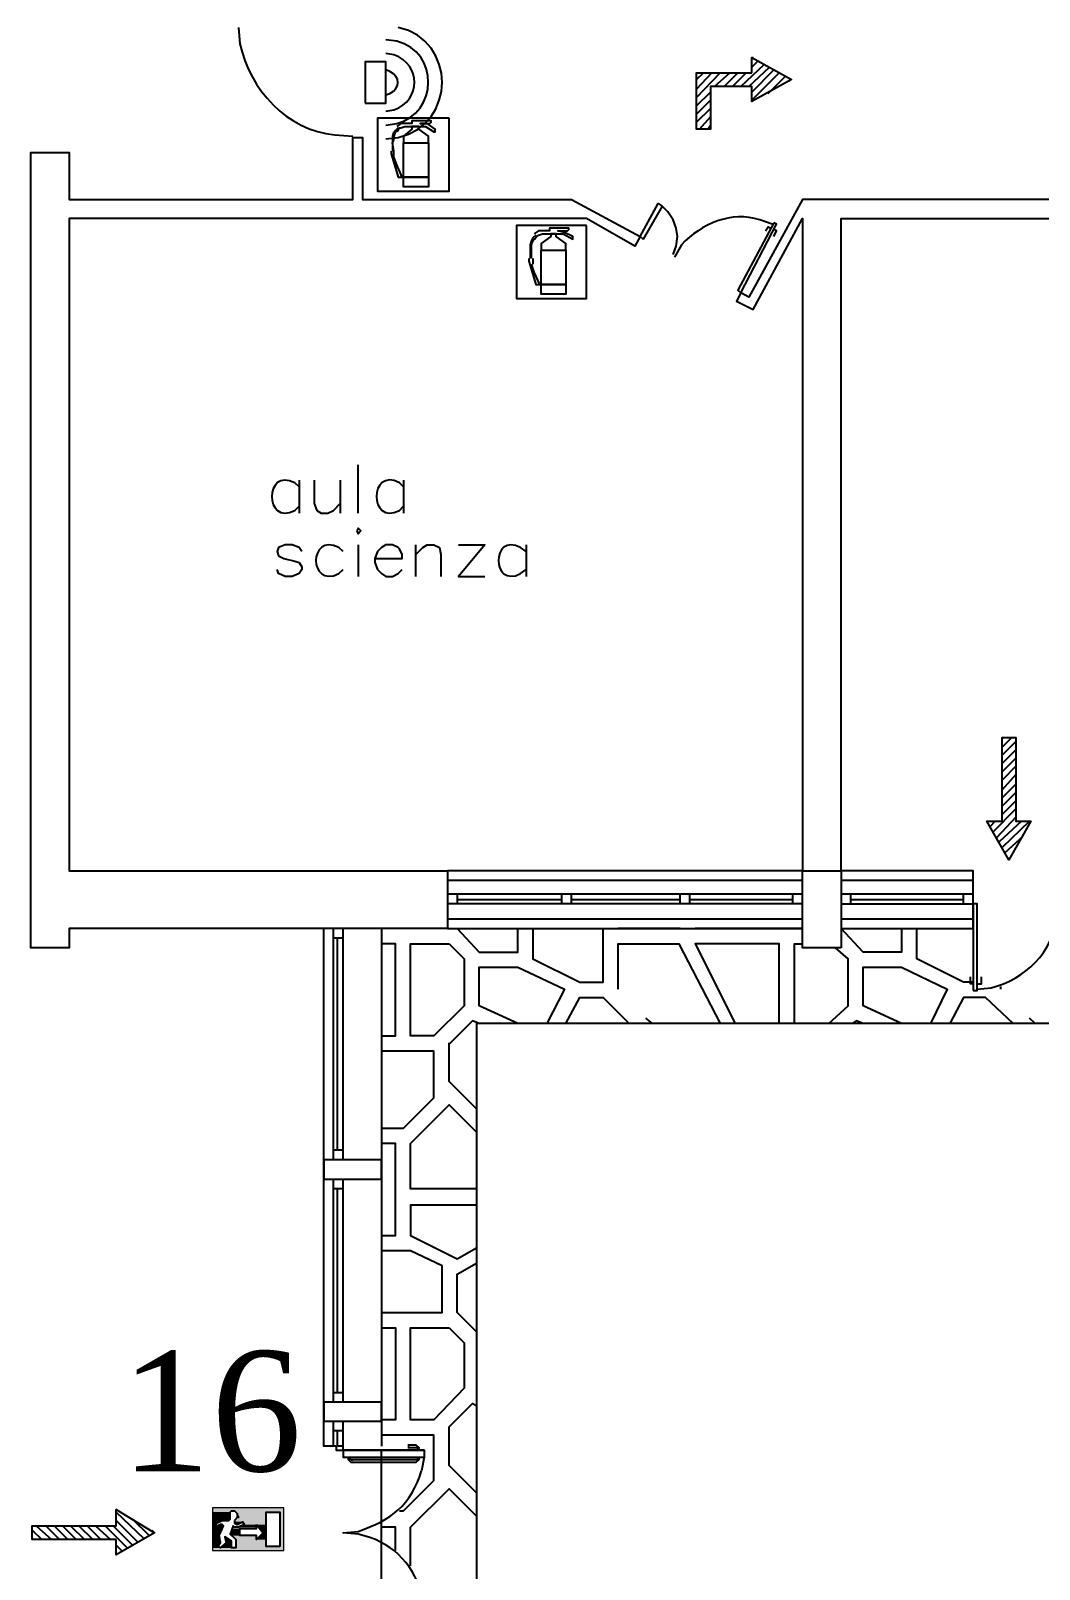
# Model space of a CAD drawing. Header units: millimetres. Extents: x 2592 to 5194, y 1172 to 2359.
# Drawn here: x 2598.574 to 2599.185, y 1177.1 to 1178.032 of the extents above; entities that cross this region are included whole.
import ezdxf

# ---------------------------------------------------------------- set-up
doc = ezdxf.new("R2010")
doc.units = ezdxf.units.MM
for name, color, linetype in [('PDF _Geometria', 7, 'Continuous'), ('PDF _Riempimenti solidi', 3, 'Continuous'), ('PDF _Testo', 7, 'Continuous')]:
    doc.layers.add(name, color=color, linetype=linetype)
doc.styles.add('PDF Times New Roman', font='times.ttf')

msp = doc.modelspace()

# ---------------------------------------------------------------- linework, layer by layer
at = {"layer": 'PDF _Geometria', "color": 8, "lineweight": 25, "true_color": 0x808080}
for points in [[(2598.97275, 1181.22904), (2598.65608, 1181.22904), (2598.65608, 1181.22821), (2598.65608, 1180.34488), (2600.98108, 1180.34488), (2600.98108, 1179.19488), (2598.84442, 1179.19488), (2598.84442, 1178.57988), (2600.98108, 1178.57988), (2600.98108, 1177.43071), (2598.84442, 1177.43071), (2598.84442, 1176.81488), (2598.93775, 1176.81488)], [(2598.83275, 1177.48821), (2598.84608, 1177.47404), (2598.86942, 1177.47404), (2598.86942, 1177.48821)], [(2598.87858, 1177.48821), (2598.87858, 1177.46988), (2598.90692, 1177.45571), (2598.92108, 1177.45571), (2598.92108, 1177.48821)], [(2599.10192, 1177.48821), (2599.10192, 1177.47404), (2599.07858, 1177.47404), (2599.06525, 1177.48821)], [(2599.14525, 1177.45571), (2599.13942, 1177.45571), (2599.11108, 1177.46988), (2599.11108, 1177.48821)], [(2598.78692, 1177.42321), (2598.79525, 1177.42321), (2598.79525, 1177.47904), (2598.78692, 1177.47904)], [(2598.93025, 1177.45154), (2598.93025, 1177.47904), (2598.96692, 1177.47904), (2598.99192, 1177.43071)], [(2599.02775, 1177.43071), (2599.02775, 1177.47904), (2598.97692, 1177.47904), (2599.00108, 1177.43071)], [(2599.03692, 1177.43071), (2599.03692, 1177.47904), (2599.04192, 1177.47904)], [(2599.05775, 1177.43071), (2599.06942, 1177.44154), (2599.06942, 1177.46988), (2599.06192, 1177.47654)], [(2598.86942, 1177.43071), (2598.84608, 1177.44154), (2598.84608, 1177.46488), (2598.86942, 1177.46488), (2598.89775, 1177.45154), (2598.88692, 1177.43071)], [(2599.10192, 1177.43071), (2599.07858, 1177.44154), (2599.07858, 1177.46488), (2599.10192, 1177.46488), (2599.12942, 1177.45154), (2599.11942, 1177.43071)], [(2598.89858, 1177.43071), (2598.90692, 1177.44654), (2598.92108, 1177.44654), (2598.93692, 1177.43071)], [(2599.16942, 1177.43071), (2599.15275, 1177.44654), (2599.13942, 1177.44654), (2599.13108, 1177.43071)], [(2598.84608, 1177.43071), (2598.84192, 1177.43238), (2598.82775, 1177.41821)], [(2598.95108, 1177.43071), (2598.94692, 1177.43404)], [(2599.07858, 1177.43071), (2599.07442, 1177.43238), (2599.07192, 1177.43071)], [(2599.18275, 1177.43071), (2599.17942, 1177.43404)], [(2598.78692, 1177.36738), (2598.80025, 1177.36738), (2598.81858, 1177.38571), (2598.81858, 1177.41404), (2598.78692, 1177.41404)], [(2598.84442, 1177.37904), (2598.82775, 1177.39571), (2598.82775, 1177.41904)], [(2598.84442, 1177.33071), (2598.80442, 1177.33071), (2598.80442, 1177.35821), (2598.82775, 1177.38154), (2598.84442, 1177.36488)], [(2598.78692, 1177.30238), (2598.79525, 1177.30238), (2598.79525, 1177.35821), (2598.78692, 1177.35821)], [(2598.84442, 1177.32071), (2598.80442, 1177.32071), (2598.80442, 1177.30238), (2598.83275, 1177.28821), (2598.84442, 1177.29488)], [(2598.78692, 1177.25571), (2598.82358, 1177.25571), (2598.82358, 1177.28404), (2598.80442, 1177.29321), (2598.78692, 1177.29321)], [(2598.84442, 1177.24404), (2598.83275, 1177.25571), (2598.83275, 1177.27904), (2598.84442, 1177.28571)], [(2598.78692, 1177.24654), (2598.79525, 1177.24654), (2598.79525, 1177.19071), (2598.78692, 1177.19071)], [(2598.84442, 1177.14654), (2598.82775, 1177.16321), (2598.82775, 1177.18654), (2598.84192, 1177.20071), (2598.84442, 1177.19904)], [(2598.79775, 1177.13571), (2598.80025, 1177.13571), (2598.81858, 1177.15404), (2598.81858, 1177.18154), (2598.78692, 1177.18154)], [(2598.80442, 1177.10238), (2598.80442, 1177.12571), (2598.82775, 1177.14904), (2598.84442, 1177.13238)], [(2598.79525, 1177.11154), (2598.79525, 1177.12571), (2598.78692, 1177.12571)]]:
    msp.add_lwpolyline(points, dxfattribs=at)
at = {"layer": 'PDF _Geometria', "color": 4, "lineweight": 25}
for points in [[(2598.70025, 1178.03404), (2598.70108, 1178.02404)], [(2598.75858, 1177.96904), (2598.76942, 1177.96821)], [(2598.96358, 1177.89654), (2598.96525, 1177.90154), (2598.96608, 1177.90738), (2598.96525, 1177.91238), (2598.96358, 1177.91738), (2598.96025, 1177.92238), (2598.95692, 1177.92571)], [(2599.02358, 1177.91488), (2599.01608, 1177.91738)], [(2599.01942, 1177.91071), (2599.02108, 1177.91321), (2599.02275, 1177.91238)], [(2599.02442, 1177.90738), (2599.02608, 1177.91071), (2599.02442, 1177.91154)], [(2598.96858, 1177.90238), (2598.96442, 1177.89488)], [(2599.04192, 1177.50904), (2598.82692, 1177.50904)], [(2598.83275, 1177.50904), (2598.83275, 1177.50321)], [(2598.89608, 1177.50571), (2598.83275, 1177.50571)], [(2598.89608, 1177.50321), (2598.89608, 1177.50904)], [(2598.90192, 1177.50321), (2598.90192, 1177.50904)], [(2598.96775, 1177.50571), (2598.90192, 1177.50571)], [(2598.96775, 1177.50321), (2598.96775, 1177.50904)], [(2598.97358, 1177.50321), (2598.97358, 1177.50904)], [(2599.03608, 1177.50571), (2598.97358, 1177.50571)], [(2599.03608, 1177.50321), (2599.03608, 1177.50904)], [(2599.06525, 1177.50321), (2599.14525, 1177.50321), (2599.14525, 1177.50904), (2599.06525, 1177.50904)], [(2599.07108, 1177.50321), (2599.07108, 1177.50904)], [(2599.13942, 1177.50571), (2599.07108, 1177.50571)], [(2599.13942, 1177.50321), (2599.13942, 1177.50904)], [(2599.04192, 1177.50321), (2598.82692, 1177.50321)], [(2598.75775, 1177.34821), (2598.75775, 1177.48821)], [(2598.76358, 1177.34821), (2598.76358, 1177.48821)], [(2598.76358, 1177.48238), (2598.75775, 1177.48238)], [(2598.76025, 1177.35404), (2598.76025, 1177.48238)], [(2599.14525, 1177.45488), (2599.14358, 1177.45488), (2599.14358, 1177.45904)], [(2599.14775, 1177.45488), (2599.15025, 1177.45488), (2599.15025, 1177.45904)], [(2599.14775, 1177.45154), (2599.15608, 1177.45238)], [(2598.76358, 1177.35404), (2598.75775, 1177.35404)], [(2598.75775, 1177.20154), (2598.75775, 1177.33654)], [(2598.76358, 1177.33071), (2598.75775, 1177.33071)], [(2598.76025, 1177.20738), (2598.76025, 1177.33071)], [(2598.76358, 1177.20154), (2598.76358, 1177.33654)], [(2598.75775, 1177.20738), (2598.76358, 1177.20738)], [(2598.75775, 1177.17488), (2598.75775, 1177.18988)], [(2598.76358, 1177.17238), (2598.81275, 1177.17238), (2598.76358, 1177.17238), (2598.76358, 1177.17488), (2598.76358, 1177.18988)], [(2598.76358, 1177.18404), (2598.75775, 1177.18404)], [(2598.76025, 1177.17488), (2598.76025, 1177.18404)], [(2598.75942, 1177.17488), (2598.75942, 1177.17238), (2598.76358, 1177.17238), (2598.76358, 1177.16821), (2598.81275, 1177.16821), (2598.81108, 1177.15988)], [(2598.80275, 1177.17571), (2598.80775, 1177.17571), (2598.80942, 1177.17404), (2598.80942, 1177.17238)], [(2598.80275, 1177.17488), (2598.80358, 1177.17488)], [(2598.80275, 1177.17404), (2598.80775, 1177.17404), (2598.80858, 1177.17404), (2598.80858, 1177.17238)], [(2598.81275, 1177.17238), (2598.81275, 1177.16821)], [(2598.80942, 1177.16821), (2598.80942, 1177.16654), (2598.80775, 1177.16488), (2598.80275, 1177.16488), (2598.77358, 1177.16488), (2598.76858, 1177.16488), (2598.76692, 1177.16654), (2598.76692, 1177.16821)], [(2598.76775, 1177.16821), (2598.76775, 1177.16654)], [(2598.80858, 1177.16821), (2598.80858, 1177.16654), (2598.80775, 1177.16654), (2598.80275, 1177.16654), (2598.77358, 1177.16654), (2598.76858, 1177.16654), (2598.76942, 1177.16654)], [(2598.77275, 1177.12154), (2598.76358, 1177.12238), (2598.77275, 1177.12321)]]:
    msp.add_lwpolyline(points, dxfattribs=at)
at = {"layer": 'PDF _Geometria', "color": 6, "lineweight": 25}
for points in [[(2598.79608, 1178.02571), (2598.78942, 1178.02654)], [(2598.79442, 1178.01738), (2598.78942, 1178.01821)], [(2598.79192, 1178.00738), (2598.78942, 1178.00821)], [(2598.78942, 1177.99321), (2598.79192, 1177.99404)], [(2598.78942, 1177.98321), (2598.79442, 1177.98404)], [(2598.78942, 1177.97488), (2598.79608, 1177.97571)], [(2598.78942, 1177.96654), (2598.79692, 1177.96738)]]:
    msp.add_lwpolyline(points, dxfattribs=at)
msp.add_lwpolyline([(2598.77692, 1177.98821), (2598.78942, 1177.98821), (2598.78942, 1178.01321), (2598.77692, 1178.01321)], close=True, dxfattribs=at)
at = {"layer": 'PDF _Geometria', "color": 3, "lineweight": 25}
for points in [[(2599.01108, 1178.00654), (2599.01108, 1178.01571), (2599.03525, 1178.00238), (2599.01108, 1177.98904), (2599.01108, 1177.99821), (2598.98608, 1177.99821), (2598.98608, 1177.97238), (2598.97775, 1177.97238), (2598.97775, 1178.00654)], [(2599.16275, 1177.55321), (2599.16275, 1177.60404), (2599.17108, 1177.60404), (2599.17108, 1177.55321), (2599.18025, 1177.55321), (2599.16692, 1177.52988), (2599.15358, 1177.55321)], [(2598.62608, 1177.11821), (2598.57525, 1177.11821), (2598.57525, 1177.12654), (2598.62608, 1177.12654), (2598.62608, 1177.13654), (2598.64942, 1177.12238), (2598.62608, 1177.10904)], [(2598.69775, 1177.12988), (2598.69775, 1177.12821), (2598.69942, 1177.12738), (2598.70275, 1177.12904), (2598.70358, 1177.12738), (2598.70025, 1177.12571), (2598.69692, 1177.12571), (2598.69692, 1177.12654), (2598.69525, 1177.12154), (2598.69775, 1177.11904), (2598.69858, 1177.11821), (2598.69858, 1177.11321), (2598.69608, 1177.11321), (2598.69608, 1177.11738), (2598.69192, 1177.11988), (2598.69275, 1177.11654), (2598.68942, 1177.11321), (2598.68775, 1177.11404), (2598.68942, 1177.11654), (2598.68858, 1177.12071), (2598.69108, 1177.12654), (2598.69025, 1177.12738), (2598.68942, 1177.12738), (2598.68775, 1177.12654), (2598.68692, 1177.12321), (2598.68608, 1177.12321), (2598.68692, 1177.12821), (2598.69025, 1177.12988), (2598.69442, 1177.12988), (2598.69525, 1177.13071), (2598.69525, 1177.13488), (2598.69608, 1177.13571), (2598.69775, 1177.13571), (2598.69858, 1177.13488), (2598.69942, 1177.13404), (2598.69942, 1177.13321), (2598.70025, 1177.13154), (2598.69942, 1177.13238), (2598.69942, 1177.13154)], [(2598.72525, 1177.11404), (2598.71692, 1177.11404), (2598.71692, 1177.13488), (2598.72525, 1177.13488)], [(2598.71108, 1177.12738), (2598.71525, 1177.12238), (2598.71108, 1177.11821), (2598.71108, 1177.12071), (2598.70108, 1177.12071), (2598.70108, 1177.12488), (2598.71108, 1177.12488)]]:
    msp.add_lwpolyline(points, close=True, dxfattribs=at)
for points in [[(2599.00442, 1177.99821), (2599.01858, 1178.01154)], [(2599.00942, 1177.99821), (2599.02192, 1178.00988)], [(2599.01108, 1178.01571), (2599.01192, 1178.01571)], [(2599.01108, 1178.00988), (2599.01525, 1178.01404)], [(2598.97775, 1178.00238), (2598.98192, 1178.00654)], [(2598.97775, 1177.99154), (2598.99192, 1178.00654)], [(2598.97775, 1177.99654), (2598.98692, 1178.00654)], [(2598.98858, 1177.99821), (2598.99775, 1178.00654)], [(2598.99442, 1177.99821), (2599.00275, 1178.00654)], [(2598.99942, 1177.99821), (2599.00775, 1178.00654)], [(2599.01108, 1177.99488), (2599.02442, 1178.00821)], [(2599.01108, 1177.98988), (2599.02775, 1178.00654)], [(2599.02108, 1177.99404), (2599.03108, 1178.00404)], [(2599.03358, 1178.00154), (2599.03442, 1178.00238)], [(2598.97775, 1177.98654), (2598.98608, 1177.99488)], [(2598.97775, 1177.98154), (2598.98608, 1177.98988)], [(2598.97775, 1177.97654), (2598.98608, 1177.98488)], [(2598.97942, 1177.97238), (2598.98608, 1177.97988)], [(2598.98442, 1177.97238), (2598.98608, 1177.97488)], [(2599.16358, 1177.60404), (2599.16275, 1177.60321)], [(2599.16858, 1177.60404), (2599.16275, 1177.59821)], [(2599.17108, 1177.60154), (2599.16275, 1177.59321)], [(2599.17108, 1177.59654), (2599.16275, 1177.58821)], [(2599.17108, 1177.59154), (2599.16275, 1177.58321)], [(2599.17108, 1177.58654), (2599.16275, 1177.57821)], [(2599.17108, 1177.58154), (2599.16275, 1177.57238)], [(2599.17108, 1177.57571), (2599.16275, 1177.56738)], [(2599.17108, 1177.57071), (2599.16275, 1177.56238)], [(2599.17108, 1177.56571), (2599.16275, 1177.55738)], [(2599.15358, 1177.55321), (2599.15442, 1177.55321)], [(2599.15858, 1177.55321), (2599.15525, 1177.54988)], [(2599.17108, 1177.56071), (2599.15692, 1177.54654)], [(2599.17108, 1177.55571), (2599.15942, 1177.54321)], [(2599.17442, 1177.55321), (2599.16108, 1177.54071)], [(2599.17942, 1177.55321), (2599.16275, 1177.53738)], [(2599.17525, 1177.54404), (2599.16442, 1177.53404)], [(2599.16775, 1177.53154), (2599.16692, 1177.53071)], [(2598.62608, 1177.13488), (2598.64275, 1177.11904)], [(2598.57525, 1177.12404), (2598.58108, 1177.11821)], [(2598.57775, 1177.12654), (2598.58692, 1177.11821)], [(2598.58358, 1177.12654), (2598.59192, 1177.11821)], [(2598.58858, 1177.12654), (2598.59692, 1177.11821)], [(2598.59358, 1177.12654), (2598.60192, 1177.11821)], [(2598.59858, 1177.12654), (2598.60692, 1177.11821)], [(2598.60358, 1177.12654), (2598.61192, 1177.11821)], [(2598.60858, 1177.12654), (2598.61692, 1177.11821)], [(2598.61358, 1177.12654), (2598.62275, 1177.11821)], [(2598.61942, 1177.12654), (2598.63275, 1177.11321)], [(2598.62442, 1177.12654), (2598.63608, 1177.11488)], [(2598.62608, 1177.12988), (2598.63942, 1177.11654)], [(2598.63608, 1177.13071), (2598.64608, 1177.12071)], [(2598.64775, 1177.12404), (2598.64942, 1177.12238)], [(2598.57525, 1177.11904), (2598.57608, 1177.11821)], [(2598.62608, 1177.11488), (2598.62942, 1177.11154)], [(2598.62608, 1177.10988), (2598.62608, 1177.10904)]]:
    msp.add_lwpolyline(points, dxfattribs=at)
at = {"layer": 'PDF _Geometria', "color": 1, "lineweight": 25, "true_color": 0xf00000}
for points in [[(2598.82775, 1177.97904), (2598.78442, 1177.97904), (2598.78442, 1177.93488), (2598.82775, 1177.93488)], [(2598.80525, 1177.97404), (2598.80525, 1177.97238), (2598.80025, 1177.96821), (2598.80025, 1177.96404), (2598.81525, 1177.96404), (2598.81525, 1177.96821), (2598.80942, 1177.97238), (2598.80942, 1177.97404)], [(2598.80025, 1177.96404), (2598.81525, 1177.96404), (2598.81525, 1177.94321), (2598.80025, 1177.94321)], [(2598.80025, 1177.94321), (2598.81525, 1177.94321), (2598.81525, 1177.93738), (2598.80025, 1177.93738)], [(2598.91108, 1177.91404), (2598.86858, 1177.91404), (2598.86858, 1177.86988), (2598.91108, 1177.86988)], [(2598.88942, 1177.90904), (2598.88942, 1177.90738), (2598.88358, 1177.90321), (2598.88358, 1177.89904), (2598.89858, 1177.89904), (2598.89858, 1177.90321), (2598.89275, 1177.90738), (2598.89275, 1177.90904)], [(2598.88358, 1177.89904), (2598.89858, 1177.89904), (2598.89858, 1177.87821), (2598.88358, 1177.87821)], [(2598.88358, 1177.87821), (2598.89858, 1177.87821), (2598.89858, 1177.87238), (2598.88358, 1177.87238)]]:
    msp.add_lwpolyline(points, close=True, dxfattribs=at)
for points in [[(2598.79275, 1177.95904), (2598.79275, 1177.95738), (2598.79358, 1177.95488), (2598.79692, 1177.94321), (2598.79942, 1177.94321), (2598.79608, 1177.95071), (2598.79442, 1177.95571), (2598.79442, 1177.95904), (2598.79358, 1177.96404), (2598.79442, 1177.96571), (2598.79442, 1177.96738), (2598.79525, 1177.97071), (2598.79692, 1177.97154), (2598.79775, 1177.97321), (2598.79858, 1177.97321), (2598.80108, 1177.97404), (2598.81358, 1177.97404), (2598.81858, 1177.97071), (2598.81942, 1177.97071), (2598.81942, 1177.97238), (2598.81442, 1177.97571), (2598.81025, 1177.97571), (2598.81608, 1177.97571), (2598.81692, 1177.97654), (2598.81692, 1177.97738), (2598.80525, 1177.97738), (2598.80525, 1177.97571), (2598.80025, 1177.97571), (2598.79858, 1177.97571), (2598.79608, 1177.97404)], [(2598.79692, 1177.97321), (2598.79525, 1177.97154), (2598.79442, 1177.96988)], [(2598.79442, 1177.97071), (2598.79358, 1177.96821), (2598.79358, 1177.96654), (2598.79358, 1177.95904)], [(2598.88025, 1177.90821), (2598.87858, 1177.90654), (2598.87775, 1177.90488), (2598.87692, 1177.90238), (2598.87692, 1177.90071)], [(2598.88192, 1177.90821), (2598.88442, 1177.90904), (2598.89692, 1177.90904), (2598.90275, 1177.90571), (2598.90275, 1177.90738), (2598.89775, 1177.90988), (2598.89358, 1177.91071), (2598.89942, 1177.91071), (2598.90025, 1177.91154), (2598.90025, 1177.91238), (2598.88858, 1177.91238), (2598.88858, 1177.91071), (2598.88358, 1177.91071), (2598.88192, 1177.91071), (2598.87942, 1177.90904)], [(2598.87692, 1177.90154), (2598.87692, 1177.89404)], [(2598.87775, 1177.89404), (2598.87775, 1177.89821)], [(2598.87608, 1177.89404), (2598.87608, 1177.89238), (2598.87692, 1177.88988), (2598.88025, 1177.87821), (2598.88275, 1177.87821), (2598.87942, 1177.88571), (2598.87775, 1177.89071)], [(2598.87858, 1177.89404), (2598.87858, 1177.89071)]]:
    msp.add_lwpolyline(points, dxfattribs=at)
at = {"layer": 'PDF _Geometria', "lineweight": 25}
for points in [[(2598.90192, 1177.92988), (2598.94358, 1177.90738), (2598.94025, 1177.90154), (2598.91108, 1177.91821), (2598.59775, 1177.91821), (2598.59775, 1177.52321), (2598.82692, 1177.52321), (2598.82692, 1177.48821), (2598.59775, 1177.48821), (2598.59775, 1177.47654), (2598.57442, 1177.47654), (2598.57442, 1177.51738), (2598.57442, 1177.95821), (2598.59775, 1177.95821), (2598.59775, 1177.92988), (2598.76942, 1177.92988), (2598.76942, 1177.96738), (2598.77525, 1177.96738), (2598.77525, 1177.92988)], [(2598.77192, 1177.72904), (2598.77275, 1177.72738), (2598.77442, 1177.72904), (2598.77275, 1177.73071)], [(2599.06525, 1177.47654), (2599.04192, 1177.47654), (2599.04192, 1177.52321), (2599.06525, 1177.52321)], [(2598.75192, 1177.33654), (2598.78692, 1177.33654), (2598.78692, 1177.34821), (2598.75192, 1177.34821)], [(2598.75192, 1177.18988), (2598.78692, 1177.18988), (2598.78692, 1177.20154), (2598.75192, 1177.20154)]]:
    msp.add_lwpolyline(points, close=True, dxfattribs=at)
for points in [[(2599.06525, 1177.48821), (2599.14525, 1177.48821), (2599.14525, 1177.52321), (2599.06525, 1177.52321), (2599.06525, 1177.91821), (2599.20525, 1177.91821), (2599.23442, 1177.90154), (2599.23692, 1177.90738), (2599.19608, 1177.92988), (2599.04192, 1177.92988), (2599.00942, 1177.87071), (2599.00442, 1177.87321), (2599.00192, 1177.86821), (2599.01192, 1177.86321), (2599.04192, 1177.91821), (2599.04192, 1177.52321), (2598.82692, 1177.52321)], [(2598.77275, 1177.73988), (2598.77275, 1177.76904)], [(2598.73692, 1177.75571), (2598.73442, 1177.75821)], [(2598.73692, 1177.75988), (2598.73692, 1177.73988)], [(2598.74608, 1177.75988), (2598.74608, 1177.74571), (2598.74775, 1177.74154), (2598.75025, 1177.73988), (2598.75442, 1177.73988), (2598.75775, 1177.74154), (2598.76192, 1177.74571)], [(2598.76192, 1177.75988), (2598.76192, 1177.73988)], [(2598.80025, 1177.75571), (2598.79775, 1177.75821)], [(2598.80025, 1177.75988), (2598.80025, 1177.73988)], [(2598.73442, 1177.74154), (2598.73692, 1177.74404)], [(2598.79775, 1177.74154), (2598.80025, 1177.74404)], [(2598.73858, 1177.71654), (2598.73692, 1177.71904), (2598.73275, 1177.72071), (2598.72858, 1177.72071), (2598.72442, 1177.71904), (2598.72358, 1177.71654), (2598.72442, 1177.71404), (2598.72775, 1177.71238), (2598.73442, 1177.71071), (2598.73692, 1177.70988), (2598.73858, 1177.70738), (2598.73858, 1177.70571), (2598.73692, 1177.70321), (2598.73275, 1177.70154), (2598.72858, 1177.70154), (2598.72442, 1177.70321), (2598.72358, 1177.70571)], [(2598.77275, 1177.72071), (2598.77275, 1177.70154)], [(2598.78275, 1177.71238), (2598.79942, 1177.71238), (2598.79942, 1177.71488), (2598.79775, 1177.71821), (2598.79692, 1177.71904), (2598.79358, 1177.72071), (2598.78942, 1177.72071), (2598.78692, 1177.71904), (2598.78442, 1177.71654), (2598.78275, 1177.71238), (2598.78275, 1177.70988), (2598.78442, 1177.70571), (2598.78692, 1177.70321), (2598.78942, 1177.70154), (2598.79358, 1177.70154), (2598.79692, 1177.70321), (2598.79942, 1177.70571)], [(2598.80775, 1177.70154), (2598.80775, 1177.72071)], [(2598.80775, 1177.71488), (2598.81192, 1177.71904), (2598.81442, 1177.72071), (2598.81858, 1177.72071), (2598.82192, 1177.71904), (2598.82275, 1177.71488), (2598.82275, 1177.70154)], [(2598.83358, 1177.72071), (2598.84942, 1177.72071), (2598.83358, 1177.70154), (2598.84942, 1177.70154)], [(2598.87442, 1177.72071), (2598.87442, 1177.70154)], [(2598.76358, 1177.71654), (2598.76108, 1177.71904)], [(2598.87442, 1177.71654), (2598.87108, 1177.71904)], [(2598.76108, 1177.70321), (2598.76358, 1177.70571)], [(2598.87108, 1177.70321), (2598.87442, 1177.70571)], [(2599.04192, 1177.51738), (2598.82692, 1177.51738)], [(2599.14525, 1177.51738), (2599.06525, 1177.51738)], [(2598.59775, 1177.48821), (2598.59858, 1177.48821)], [(2598.76358, 1177.17488), (2598.75192, 1177.17488), (2598.75192, 1177.48821)], [(2598.82442, 1177.48821), (2598.82358, 1177.48821), (2598.78692, 1177.48821), (2598.78692, 1177.17488)], [(2599.04192, 1177.49404), (2598.82692, 1177.49404)], [(2598.82692, 1177.48821), (2599.04192, 1177.48821), (2598.97692, 1177.48821), (2598.97775, 1177.48821)], [(2598.83275, 1177.48821), (2598.83358, 1177.48821)], [(2598.96775, 1177.48821), (2598.96692, 1177.48821), (2598.93025, 1177.48821), (2598.93108, 1177.48821)], [(2599.14525, 1177.49404), (2599.06525, 1177.49404)], [(2599.16192, 1177.45154), (2599.16192, 1177.45321)], [(2598.78692, 1177.07321), (2598.78692, 1177.17238)]]:
    msp.add_lwpolyline(points, dxfattribs=at)
at = {"layer": 'PDF _Geometria', "color": 4, "lineweight": 25}
for points in [[(2598.94358, 1177.90738), (2598.95442, 1177.92738), (2598.95692, 1177.92571), (2598.94525, 1177.90571)], [(2599.02442, 1177.91571), (2599.00275, 1177.87488), (2599.00442, 1177.87321), (2599.02608, 1177.91488)], [(2599.14525, 1177.45071), (2599.14775, 1177.45071), (2599.14775, 1177.50321), (2599.14525, 1177.50321)]]:
    msp.add_lwpolyline(points, close=True, dxfattribs=at)
at = {"layer": 'PDF _Geometria', "color": 8, "lineweight": 25, "true_color": 0x808080}
for points in [[(2598.82775, 1177.47904), (2598.83692, 1177.46988), (2598.83692, 1177.44154), (2598.81858, 1177.42321), (2598.80442, 1177.42321), (2598.80442, 1177.47904)], [(2598.82775, 1177.24654), (2598.83692, 1177.23738), (2598.83692, 1177.20988), (2598.81858, 1177.19071), (2598.80442, 1177.19071), (2598.80442, 1177.24654)]]:
    msp.add_lwpolyline(points, close=True, dxfattribs=at)
at = {"layer": 'PDF _Geometria', "color": 3, "lineweight": 0}
msp.add_lwpolyline([(2598.72775, 1177.13738), (2598.68442, 1177.13738), (2598.68442, 1177.11154), (2598.72775, 1177.11154)], close=True, dxfattribs=at)
at = {"layer": 'PDF _Geometria', "color": 6, "lineweight": 25}
for points in [[(2598.79692, 1177.96738), (2598.83242, 1177.97541), (2598.83242, 1178.02602), (2598.79692, 1178.03404)], [(2598.79608, 1177.97571), (2598.82089, 1177.98197), (2598.82225, 1178.019), (2598.79608, 1178.02571)], [(2598.79442, 1177.98404), (2598.811, 1177.98985), (2598.811, 1178.01157), (2598.79442, 1178.01738)], [(2598.79192, 1177.99404), (2598.79839, 1177.99745), (2598.79839, 1178.00397), (2598.79192, 1178.00738)]]:
    msp.add_open_spline(points, degree=3, dxfattribs=at)
at = {"layer": 'PDF _Geometria', "color": 4, "lineweight": 25}
for points in [[(2598.70108, 1178.02404), (2598.70701, 1177.99661), (2598.7296, 1177.97146), (2598.75858, 1177.96904)], [(2599.01608, 1177.91738), (2598.99882, 1177.92316), (2598.98047, 1177.91502), (2598.96858, 1177.90238)], [(2599.15608, 1177.45238), (2599.17669, 1177.45768), (2599.19379, 1177.47395), (2599.19608, 1177.49571)], [(2598.77275, 1177.12321), (2598.79272, 1177.12999), (2598.80475, 1177.13907), (2598.81108, 1177.15988)], [(2598.81108, 1177.08571), (2598.80531, 1177.10511), (2598.79251, 1177.11704), (2598.77275, 1177.12154)]]:
    msp.add_open_spline(points, degree=3, dxfattribs=at)
at = {"layer": 'PDF _Geometria', "color": 1, "lineweight": 25, "true_color": 0xf00000}
msp.add_open_spline([(2598.87775, 1177.89821), (2598.87749, 1177.90395), (2598.87776, 1177.90442), (2598.88192, 1177.90821)], degree=3, dxfattribs=at)
at = {"layer": 'PDF _Geometria', "lineweight": 25}
for points in [[(2598.73442, 1177.75821), (2598.71575, 1177.76782), (2598.71574, 1177.73193), (2598.73442, 1177.74154)], [(2598.79775, 1177.75821), (2598.77922, 1177.7681), (2598.77922, 1177.73166), (2598.79775, 1177.74154)], [(2598.76108, 1177.71904), (2598.7425, 1177.72843), (2598.7425, 1177.69382), (2598.76108, 1177.70321)], [(2598.87108, 1177.71904), (2598.85322, 1177.72821), (2598.85322, 1177.69404), (2598.87108, 1177.70321)]]:
    msp.add_open_spline(points, degree=3, dxfattribs=at)
at = {"layer": 'PDF _Riempimenti solidi', "lineweight": 0, "transparency": 33554559}
for points in [[(2598.72775, 1177.13738), (2598.68442, 1177.13571), (2598.72775, 1177.13571)], [(2598.72775, 1177.13738), (2598.68442, 1177.13738), (2598.68442, 1177.13571)], [(2598.69608, 1177.13571), (2598.68442, 1177.13488), (2598.69525, 1177.13488)], [(2598.69608, 1177.13571), (2598.68442, 1177.13571), (2598.68442, 1177.13488)], [(2598.69525, 1177.13488), (2598.68442, 1177.13321), (2598.69525, 1177.13321)], [(2598.69525, 1177.13488), (2598.68442, 1177.13488), (2598.68442, 1177.13321)], [(2598.69525, 1177.13321), (2598.68442, 1177.13238), (2598.69525, 1177.13238)], [(2598.69525, 1177.13321), (2598.68442, 1177.13321), (2598.68442, 1177.13238)], [(2598.72775, 1177.13571), (2598.69775, 1177.13571), (2598.69858, 1177.13488)], [(2598.72775, 1177.13571), (2598.69858, 1177.13488), (2598.72775, 1177.13488)], [(2598.71692, 1177.13488), (2598.69942, 1177.13404), (2598.71692, 1177.13404)], [(2598.71692, 1177.13488), (2598.69942, 1177.13488), (2598.69942, 1177.13404)], [(2598.71692, 1177.13404), (2598.69942, 1177.13321), (2598.71692, 1177.13321)], [(2598.71692, 1177.13404), (2598.69942, 1177.13404), (2598.69942, 1177.13321)], [(2598.71692, 1177.13321), (2598.69942, 1177.13321), (2598.70025, 1177.13154)], [(2598.71692, 1177.13321), (2598.70025, 1177.13154), (2598.71692, 1177.13154)], [(2598.72775, 1177.13488), (2598.72525, 1177.11404), (2598.72775, 1177.11404)], [(2598.72775, 1177.13488), (2598.72525, 1177.13488), (2598.72525, 1177.11404)], [(2598.69525, 1177.13238), (2598.68442, 1177.13071), (2598.69525, 1177.13071)], [(2598.69525, 1177.13238), (2598.68442, 1177.13238), (2598.68442, 1177.13071)], [(2598.69525, 1177.13071), (2598.68442, 1177.12988), (2598.69525, 1177.12988)], [(2598.69525, 1177.13071), (2598.68442, 1177.13071), (2598.68442, 1177.12988)], [(2598.69025, 1177.12988), (2598.68442, 1177.12904), (2598.68858, 1177.12904)], [(2598.69025, 1177.12988), (2598.68442, 1177.12988), (2598.68442, 1177.12904)], [(2598.68858, 1177.12904), (2598.68442, 1177.12821), (2598.68692, 1177.12821)], [(2598.68858, 1177.12904), (2598.68442, 1177.12904), (2598.68442, 1177.12821)], [(2598.68692, 1177.12821), (2598.68442, 1177.12321), (2598.68608, 1177.12321)], [(2598.68692, 1177.12821), (2598.68442, 1177.12821), (2598.68442, 1177.12321)], [(2598.69108, 1177.12654), (2598.68692, 1177.12321), (2598.68942, 1177.12321)], [(2598.69108, 1177.12654), (2598.68775, 1177.12654), (2598.68692, 1177.12321)], [(2598.69025, 1177.12738), (2598.68775, 1177.12654), (2598.69108, 1177.12654)], [(2598.69025, 1177.12738), (2598.68942, 1177.12738), (2598.68775, 1177.12654)], [(2598.70108, 1177.12488), (2598.69525, 1177.12154), (2598.70108, 1177.12154)], [(2598.70108, 1177.12488), (2598.69608, 1177.12488), (2598.69525, 1177.12154)], [(2598.69692, 1177.12654), (2598.69608, 1177.12571), (2598.69692, 1177.12571)], [(2598.71108, 1177.12571), (2598.69608, 1177.12488), (2598.71108, 1177.12488)], [(2598.71108, 1177.12571), (2598.69608, 1177.12571), (2598.69608, 1177.12488)], [(2598.71692, 1177.13071), (2598.69775, 1177.12988), (2598.71692, 1177.12988)], [(2598.71692, 1177.13071), (2598.69858, 1177.13071), (2598.69775, 1177.12988)], [(2598.71692, 1177.12988), (2598.69775, 1177.12904), (2598.71692, 1177.12904)], [(2598.71692, 1177.12988), (2598.69775, 1177.12988), (2598.69775, 1177.12904)], [(2598.70275, 1177.12904), (2598.69775, 1177.12821), (2598.70108, 1177.12821)], [(2598.70275, 1177.12904), (2598.69775, 1177.12904), (2598.69775, 1177.12821)], [(2598.70108, 1177.12821), (2598.69775, 1177.12821), (2598.69858, 1177.12738)], [(2598.71692, 1177.13154), (2598.69858, 1177.13071), (2598.71692, 1177.13071)], [(2598.71692, 1177.13154), (2598.69942, 1177.13154), (2598.69858, 1177.13071)], [(2598.70108, 1177.12821), (2598.69858, 1177.12738), (2598.70025, 1177.12738)], [(2598.69942, 1177.13238), (2598.69942, 1177.13154), (2598.70025, 1177.13154)], [(2598.71108, 1177.12738), (2598.70025, 1177.12571), (2598.71108, 1177.12571)], [(2598.71108, 1177.12738), (2598.70358, 1177.12738), (2598.70025, 1177.12571)], [(2598.71692, 1177.12904), (2598.70275, 1177.12904), (2598.70358, 1177.12738)], [(2598.71692, 1177.12904), (2598.70358, 1177.12738), (2598.71692, 1177.12738)], [(2598.71692, 1177.12738), (2598.71108, 1177.12738), (2598.71525, 1177.12238)], [(2598.71692, 1177.12738), (2598.71525, 1177.12238), (2598.71692, 1177.12238)], [(2598.68942, 1177.12321), (2598.68442, 1177.12071), (2598.68858, 1177.12071)], [(2598.68942, 1177.12321), (2598.68442, 1177.12321), (2598.68442, 1177.12071)], [(2598.68858, 1177.12071), (2598.68442, 1177.11654), (2598.68942, 1177.11654)], [(2598.68858, 1177.12071), (2598.68442, 1177.12071), (2598.68442, 1177.11654)], [(2598.68942, 1177.11654), (2598.68442, 1177.11404), (2598.68775, 1177.11404)], [(2598.68942, 1177.11654), (2598.68442, 1177.11654), (2598.68442, 1177.11404)], [(2598.69608, 1177.11654), (2598.68942, 1177.11321), (2598.69608, 1177.11321)], [(2598.69608, 1177.11654), (2598.69275, 1177.11654), (2598.68942, 1177.11321)], [(2598.69192, 1177.11988), (2598.69192, 1177.11904), (2598.69275, 1177.11904)], [(2598.69275, 1177.11904), (2598.69192, 1177.11904), (2598.69275, 1177.11738)], [(2598.69275, 1177.11904), (2598.69275, 1177.11738), (2598.69608, 1177.11738)], [(2598.69608, 1177.11738), (2598.69275, 1177.11654), (2598.69608, 1177.11654)], [(2598.69608, 1177.11738), (2598.69275, 1177.11738), (2598.69275, 1177.11654)], [(2598.70108, 1177.12154), (2598.69525, 1177.12154), (2598.69608, 1177.12071)], [(2598.70108, 1177.12154), (2598.69608, 1177.12071), (2598.70108, 1177.12071)], [(2598.71108, 1177.12071), (2598.69608, 1177.12071), (2598.69775, 1177.11904)], [(2598.71108, 1177.12071), (2598.69775, 1177.11904), (2598.71108, 1177.11904)], [(2598.71108, 1177.11904), (2598.69775, 1177.11904), (2598.69858, 1177.11821)], [(2598.71108, 1177.11904), (2598.69858, 1177.11821), (2598.71108, 1177.11821)], [(2598.71692, 1177.11821), (2598.69858, 1177.11404), (2598.71692, 1177.11404)], [(2598.71692, 1177.11821), (2598.69858, 1177.11821), (2598.69858, 1177.11404)], [(2598.71692, 1177.12238), (2598.71108, 1177.11821), (2598.71692, 1177.11821)], [(2598.71692, 1177.12238), (2598.71525, 1177.12238), (2598.71108, 1177.11821)], [(2598.68775, 1177.11404), (2598.68442, 1177.11321), (2598.68942, 1177.11321)], [(2598.68775, 1177.11404), (2598.68442, 1177.11404), (2598.68442, 1177.11321)], [(2598.72775, 1177.11321), (2598.68442, 1177.11154), (2598.72775, 1177.11154)], [(2598.72775, 1177.11321), (2598.68442, 1177.11321), (2598.68442, 1177.11154)], [(2598.72775, 1177.11404), (2598.69858, 1177.11321), (2598.72775, 1177.11321)], [(2598.72775, 1177.11404), (2598.69858, 1177.11404), (2598.69858, 1177.11321)]]:
    msp.add_solid(points, dxfattribs=at)

# ---------------------------------------------------------------- texts
at = {"layer": 'PDF _Testo', "insert": (2598.62859, 1177.15859), "char_height": 0.072804, "attachment_point": 7, "style": 'PDF Times New Roman'}
msp.add_mtext('16', dxfattribs=at)

doc.saveas('drawing.dxf')
